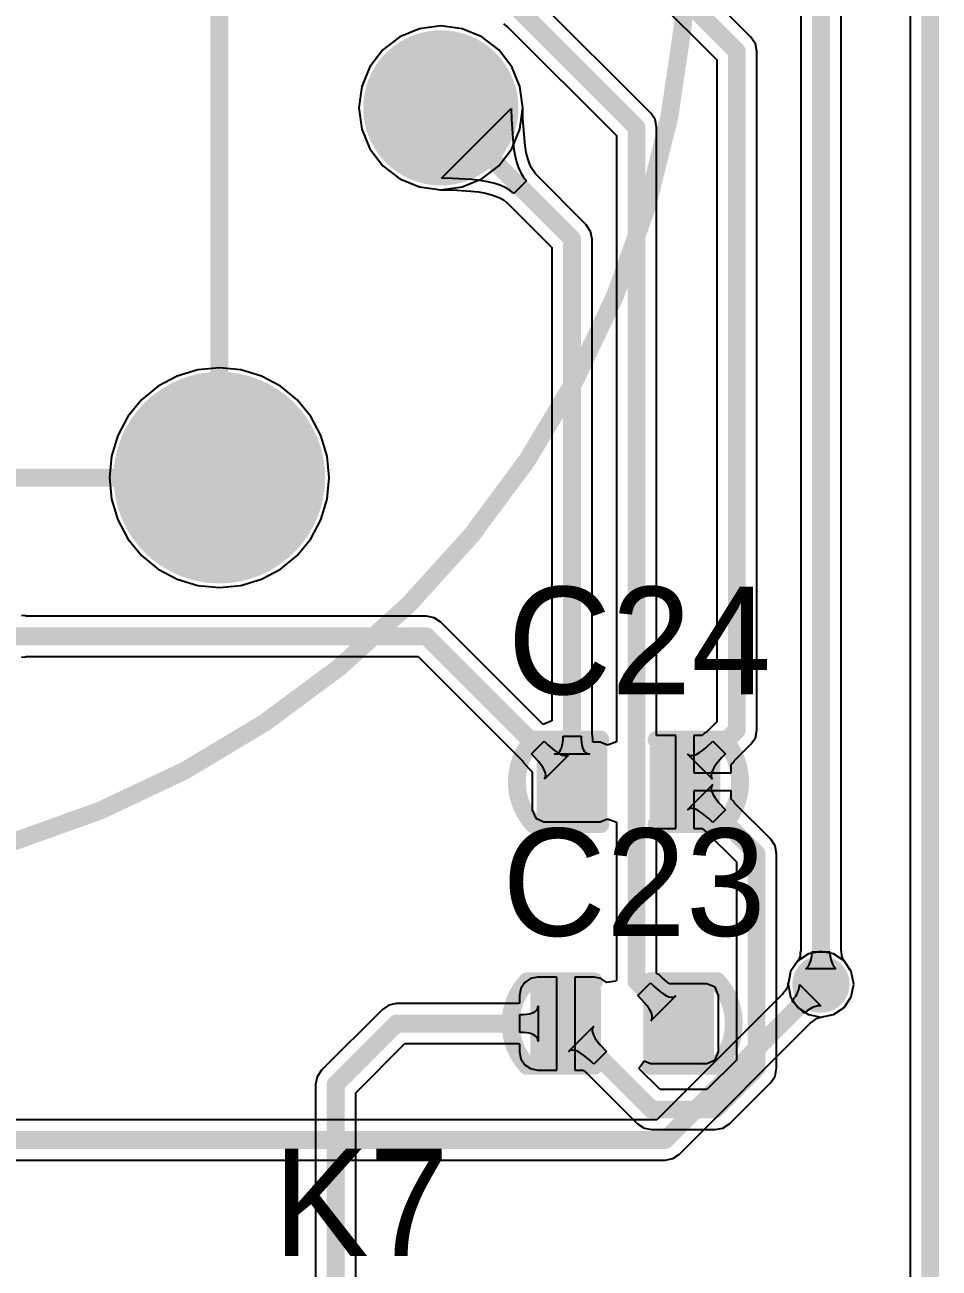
# Model space of a CAD drawing. Header units: millimetres. Extents: x 6.5 to 10.45, y 0.98 to 5.86.
# Drawn here: x 9.936 to 10.447, y 2.308 to 3.003 of the extents above; entities that cross this region are included whole.
import ezdxf

# ---------------------------------------------------------------- set-up
doc = ezdxf.new("R2010")
doc.units = ezdxf.units.MM
doc.header["$MEASUREMENT"] = 0
for name, color, linetype in [('BottomLayer', 5, 'Continuous'), ('BottomSolder', 6, 'Continuous'), ('KeepOutLayer', 6, 'Continuous'), ('MultiLayer', 9, 'Continuous'), ('PadHoleLayer', 156, 'Continuous'), ('TopLayer', 1, 'Continuous'), ('TopOverlay', 2, 'Continuous'), ('TopPaste', 8, 'Continuous'), ('TopSolder', 216, 'Continuous'), ('ViaHoleLayer', 16, 'Continuous')]:
    doc.layers.add(name, color=color, linetype=linetype)

# ---------------------------------------------------------------- blocks, each defined once
blk = doc.blocks.new('___C0603_26')
at = {"layer": 'TopLayer'}
for points in [[(-0.04724, -0.01575), (-0.01575, -0.01575), (-0.04724, 0.01575), (-0.01575, 0.01575)], [(0.01575, -0.01575), (0.04724, -0.01575), (0.01575, 0.01575), (0.04724, 0.01575)]]:
    blk.add_solid(points, dxfattribs=at)
at = {"layer": 'TopOverlay', "const_width": 0.01}
for points in [[(-0.05311, -0.02359, -0.390984), (-0.05311, 0.02359)], [(0.05361, 0.02304, -0.384894), (0.05311, -0.02359)]]:
    blk.add_lwpolyline(points, format="xyb", dxfattribs=at)
for points in [[(-0.05315, 0.02362), (-0.01575, 0.02362)], [(0.01575, 0.02362), (0.05315, 0.02362)], [(-0.05315, -0.02362), (-0.01575, -0.02362)], [(0.01575, -0.02362), (0.05315, -0.02362)]]:
    blk.add_lwpolyline(points, dxfattribs=at)
at = {"layer": 'TopOverlay', "const_width": 0.005}
for points in [[(-0.05565, 0.02362, 1), (-0.05065, 0.02362, 1)], [(-0.05561, 0.02359, 1), (-0.05061, 0.02359, 1)], [(-0.01825, 0.02362, 1), (-0.01325, 0.02362, 1)], [(0.01325, 0.02362, 1), (0.01825, 0.02362, 1)], [(0.05065, 0.02362, 1), (0.05565, 0.02362, 1)], [(0.05111, 0.02304, 1), (0.05611, 0.02304, 1)], [(-0.05565, -0.02362, 1), (-0.05065, -0.02362, 1)], [(-0.05561, -0.02359, 1), (-0.05061, -0.02359, 1)], [(-0.01825, -0.02362, 1), (-0.01325, -0.02362, 1)], [(0.01325, -0.02362, 1), (0.01825, -0.02362, 1)], [(0.05061, -0.02359, 1), (0.05561, -0.02359, 1)], [(0.05065, -0.02362, 1), (0.05565, -0.02362, 1)]]:
    blk.add_lwpolyline(points, format="xyb", close=True, dxfattribs=at)
at = {"layer": 'TopPaste'}
for points in [[(-0.04724, -0.01575), (-0.01575, -0.01575), (-0.04724, 0.01575), (-0.01575, 0.01575)], [(0.01575, -0.01575), (0.04724, -0.01575), (0.01575, 0.01575), (0.04724, 0.01575)]]:
    blk.add_solid(points, dxfattribs=at)
at = {"layer": 'TopSolder'}
for points in [[(-0.05124, -0.01975), (-0.01175, -0.01975), (-0.05124, 0.01975), (-0.01175, 0.01975)], [(0.01175, -0.01975), (0.05124, -0.01975), (0.01175, 0.01975), (0.05124, 0.01975)]]:
    blk.add_solid(points, dxfattribs=at)
blk = doc.blocks.new('___C0603_27')
at = {"layer": 'TopLayer'}
for points in [[(-0.04724, -0.01575), (-0.01575, -0.01575), (-0.04724, 0.01575), (-0.01575, 0.01575)], [(0.01575, -0.01575), (0.04724, -0.01575), (0.01575, 0.01575), (0.04724, 0.01575)]]:
    blk.add_solid(points, dxfattribs=at)
at = {"layer": 'TopOverlay', "const_width": 0.01}
for points in [[(-0.05311, -0.02359, -0.390984), (-0.05311, 0.02359)], [(0.05361, 0.02304, -0.384894), (0.05311, -0.02359)]]:
    blk.add_lwpolyline(points, format="xyb", dxfattribs=at)
for points in [[(-0.01575, 0.02362), (-0.05315, 0.02362)], [(0.05315, 0.02362), (0.01575, 0.02362)], [(-0.01575, -0.02362), (-0.05315, -0.02362)], [(0.05315, -0.02362), (0.01575, -0.02362)]]:
    blk.add_lwpolyline(points, dxfattribs=at)
at = {"layer": 'TopOverlay', "const_width": 0.005}
for points in [[(-0.05565, 0.02362, 1), (-0.05065, 0.02362, 1)], [(-0.05561, 0.02359, 1), (-0.05061, 0.02359, 1)], [(-0.01825, 0.02362, 1), (-0.01325, 0.02362, 1)], [(0.01325, 0.02362, 1), (0.01825, 0.02362, 1)], [(0.05065, 0.02362, 1), (0.05565, 0.02362, 1)], [(0.05111, 0.02304, 1), (0.05611, 0.02304, 1)], [(-0.05565, -0.02362, 1), (-0.05065, -0.02362, 1)], [(-0.05561, -0.02359, 1), (-0.05061, -0.02359, 1)], [(-0.01825, -0.02362, 1), (-0.01325, -0.02362, 1)], [(0.01325, -0.02362, 1), (0.01825, -0.02362, 1)], [(0.05061, -0.02359, 1), (0.05561, -0.02359, 1)], [(0.05065, -0.02362, 1), (0.05565, -0.02362, 1)]]:
    blk.add_lwpolyline(points, format="xyb", close=True, dxfattribs=at)
at = {"layer": 'TopPaste'}
for points in [[(-0.04724, -0.01575), (-0.01575, -0.01575), (-0.04724, 0.01575), (-0.01575, 0.01575)], [(0.01575, -0.01575), (0.04724, -0.01575), (0.01575, 0.01575), (0.04724, 0.01575)]]:
    blk.add_solid(points, dxfattribs=at)
at = {"layer": 'TopSolder'}
for points in [[(-0.05124, -0.01975), (-0.01175, -0.01975), (-0.05124, 0.01975), (-0.01175, 0.01975)], [(0.01175, -0.01975), (0.05124, -0.01975), (0.01175, 0.01975), (0.05124, 0.01975)]]:
    blk.add_solid(points, dxfattribs=at)
blk = doc.blocks.new('__2_31')
at = {"layer": 'BottomLayer'}
for points, const_width in [([(0.54402, -0.16343, 1), (0.58339, -0.16343, 1)], 0.03937), ([(0.41244, -0.37, 1), (0.46756, -0.37, 1)], 0.05512)]:
    blk.add_lwpolyline(points, format="xyb", close=True, dxfattribs=dict(at, const_width=const_width))
at = {"layer": 'BottomSolder'}
for points, const_width in [([(0.54202, -0.16343, 1), (0.58539, -0.16343, 1)], 0.04337), ([(0.41044, -0.37, 1), (0.46956, -0.37, 1)], 0.05912)]:
    blk.add_lwpolyline(points, format="xyb", close=True, dxfattribs=dict(at, const_width=const_width))
at = {"layer": 'MultiLayer'}
for points, const_width in [([(0.54402, -0.16343, 1), (0.58339, -0.16343, 1)], 0.03937), ([(0.41244, -0.37, 1), (0.46756, -0.37, 1)], 0.05512)]:
    blk.add_lwpolyline(points, format="xyb", close=True, dxfattribs=dict(at, const_width=const_width))
at = {"layer": 'PadHoleLayer'}
for points, const_width in [([(0.5514, -0.16343, 1), (0.576, -0.16343, 1)], 0.02461), ([(0.42228, -0.37, 1), (0.45772, -0.37, 1)], 0.03543)]:
    blk.add_lwpolyline(points, format="xyb", close=True, dxfattribs=dict(at, const_width=const_width))
at = {"layer": 'TopLayer'}
for points, const_width in [([(0.54402, -0.16343, 1), (0.58339, -0.16343, 1)], 0.03937), ([(0.41244, -0.37, 1), (0.46756, -0.37, 1)], 0.05512)]:
    blk.add_lwpolyline(points, format="xyb", close=True, dxfattribs=dict(at, const_width=const_width))
at = {"layer": 'TopOverlay'}
for points, const_width in [([(0.7015, -0.065, 1), (-0.3615, -0.065, 1)], 0.01), ([(0.434, -0.37, 1), (0.439, -0.37, 1)], 0.005), ([(0.4375, -0.37, 1), (0.4425, -0.37, 1)], 0.005)]:
    blk.add_lwpolyline(points, format="xyb", close=True, dxfattribs=dict(at, const_width=const_width))
at = {"layer": 'TopOverlay', "const_width": 0.01}
for points in [[(0.44, -0.37), (0.44, 0.24024)], [(-0.095, -0.37), (0.4365, -0.37)]]:
    blk.add_lwpolyline(points, dxfattribs=at)
at = {"layer": 'TopSolder'}
for points, const_width in [([(0.54202, -0.16343, 1), (0.58539, -0.16343, 1)], 0.04337), ([(0.41044, -0.37, 1), (0.46956, -0.37, 1)], 0.05912)]:
    blk.add_lwpolyline(points, format="xyb", close=True, dxfattribs=dict(at, const_width=const_width))

msp = doc.modelspace()

# ---------------------------------------------------------------- linework, layer by layer
at = {"layer": 'BottomLayer'}
for p, q in [((10.43079, 3.83899), (10.43079, 1.49001)), ((10.15686, 3.00078), (10.14582, 2.9962)), ((10.1687, 3.00234), (10.15686, 3.00078)), ((10.18054, 3.00078), (10.1687, 3.00234)), ((10.19158, 2.9962), (10.18054, 3.00078)), ((10.14582, 2.9962), (10.13634, 2.98893)), ((10.20106, 2.98893), (10.19158, 2.9962)), ((10.13634, 2.98893), (10.12907, 2.97945)), ((10.20833, 2.97945), (10.20106, 2.98893)), ((10.12907, 2.97945), (10.1245, 2.96842)), ((10.2129, 2.96842), (10.20833, 2.97945)), ((10.1245, 2.96842), (10.12294, 2.95657)), ((10.21446, 2.95657), (10.2129, 2.96842)), ((10.12294, 2.95657), (10.1245, 2.94473)), ((10.2129, 2.94473), (10.21446, 2.95657)), ((10.1245, 2.94473), (10.12907, 2.93369)), ((10.20833, 2.93369), (10.2129, 2.94473)), ((10.12907, 2.93369), (10.13634, 2.92422)), ((10.20106, 2.92422), (10.20833, 2.93369)), ((10.13634, 2.92422), (10.14582, 2.91694)), ((10.19158, 2.91694), (10.20106, 2.92422)), ((10.14582, 2.91694), (10.15686, 2.91237)), ((10.15686, 2.91237), (10.1687, 2.91081)), ((10.1687, 2.91081), (10.18054, 2.91237)), ((10.18054, 2.91237), (10.19158, 2.91694)), ((10.0215, 2.80674), (10.01088, 2.80106)), ((10.03302, 2.81023), (10.0215, 2.80674)), ((10.045, 2.81141), (10.03302, 2.81023)), ((10.05698, 2.81023), (10.045, 2.81141)), ((10.0685, 2.80674), (10.05698, 2.81023)), ((10.07912, 2.80106), (10.0685, 2.80674)), ((10.01088, 2.80106), (10.00157, 2.79343)), ((10.08843, 2.79343), (10.07912, 2.80106)), ((10.00157, 2.79343), (9.99394, 2.78412)), ((10.09606, 2.78412), (10.08843, 2.79343)), ((9.99394, 2.78412), (9.98826, 2.7735)), ((10.10174, 2.7735), (10.09606, 2.78412)), ((9.98826, 2.7735), (9.98477, 2.76198)), ((10.10523, 2.76198), (10.10174, 2.7735)), ((9.98477, 2.76198), (9.98359, 2.75)), ((10.10641, 2.75), (10.10523, 2.76198)), ((9.98359, 2.75), (9.98477, 2.73802)), ((10.10523, 2.73802), (10.10641, 2.75)), ((9.98477, 2.73802), (9.98826, 2.7265)), ((10.10174, 2.7265), (10.10523, 2.73802)), ((9.98826, 2.7265), (9.99394, 2.71588)), ((10.09606, 2.71588), (10.10174, 2.7265)), ((9.99394, 2.71588), (10.00157, 2.70657)), ((10.08843, 2.70657), (10.09606, 2.71588)), ((10.00157, 2.70657), (10.01088, 2.69894)), ((10.07912, 2.69894), (10.08843, 2.70657)), ((10.01088, 2.69894), (10.0215, 2.69326)), ((10.0685, 2.69326), (10.07912, 2.69894)), ((10.0215, 2.69326), (10.03302, 2.68977)), ((10.03302, 2.68977), (10.045, 2.68859)), ((10.045, 2.68859), (10.05698, 2.68977)), ((10.05698, 2.68977), (10.0685, 2.69326)), ((10.36802, 2.47998), (10.36404, 2.47402)), ((10.37398, 2.48396), (10.36802, 2.47998)), ((10.381, 2.48535), (10.37398, 2.48396)), ((10.38802, 2.48396), (10.381, 2.48535)), ((10.39398, 2.47998), (10.38802, 2.48396)), ((10.39796, 2.47402), (10.39398, 2.47998)), ((10.36404, 2.47402), (10.36279, 2.46774)), ((10.39935, 2.467), (10.39796, 2.47402)), ((10.36236, 2.46578), (10.36224, 2.46541)), ((10.36244, 2.46614), (10.36236, 2.46578)), ((10.36249, 2.46648), (10.36244, 2.46614)), ((10.36251, 2.46712), (10.36249, 2.46648)), ((10.36279, 2.46774), (10.36251, 2.46712)), ((10.36884, 2.46499), (10.36897, 2.46593)), ((10.36897, 2.46593), (10.369, 2.46688)), ((10.369, 2.46688), (10.38088, 2.455)), ((10.39796, 2.45998), (10.39935, 2.467)), ((10.3597, 2.46156), (10.28935, 2.39122)), ((10.35994, 2.46219), (10.3597, 2.46156)), ((10.36064, 2.46293), (10.35994, 2.46219)), ((10.36112, 2.46351), (10.36064, 2.46293)), ((10.36152, 2.46405), (10.36112, 2.46351)), ((10.36183, 2.46454), (10.36152, 2.46405)), ((10.36206, 2.46499), (10.36183, 2.46454)), ((10.36224, 2.46541), (10.36206, 2.46499)), ((10.36549, 2.45861), (10.36624, 2.4595)), ((10.36624, 2.4595), (10.36689, 2.4604)), ((10.36689, 2.4604), (10.36746, 2.4613)), ((10.36746, 2.4613), (10.36794, 2.46221)), ((10.36794, 2.46221), (10.36833, 2.46313)), ((10.36833, 2.46313), (10.36863, 2.46406)), ((10.36863, 2.46406), (10.36884, 2.46499)), ((10.39398, 2.45402), (10.39796, 2.45998)), ((10.36466, 2.45773), (10.36549, 2.45861)), ((10.37173, 2.45066), (10.36466, 2.45773)), ((10.3735, 2.45224), (10.37261, 2.45149)), ((10.3744, 2.45289), (10.3735, 2.45224)), ((10.3753, 2.45346), (10.3744, 2.45289)), ((10.37621, 2.45394), (10.3753, 2.45346)), ((10.37713, 2.45433), (10.37621, 2.45394)), ((10.37806, 2.45463), (10.37713, 2.45433)), ((10.37899, 2.45484), (10.37806, 2.45463)), ((10.37993, 2.45497), (10.37899, 2.45484)), ((10.38088, 2.455), (10.37993, 2.45497)), ((10.38802, 2.45004), (10.39398, 2.45402)), ((10.30193, 2.37207), (10.37556, 2.4457)), ((10.37261, 2.45149), (10.37173, 2.45066)), ((10.37556, 2.4457), (10.37619, 2.44594)), ((10.37619, 2.44594), (10.37693, 2.44664)), ((10.37693, 2.44664), (10.37751, 2.44712)), ((10.37751, 2.44712), (10.37805, 2.44752)), ((10.37805, 2.44752), (10.37854, 2.44783)), ((10.37854, 2.44783), (10.37899, 2.44807)), ((10.37899, 2.44807), (10.37941, 2.44824)), ((10.37941, 2.44824), (10.37978, 2.44836)), ((10.37978, 2.44836), (10.38014, 2.44844)), ((10.38014, 2.44844), (10.38048, 2.44849)), ((10.38048, 2.44849), (10.38112, 2.44851)), ((10.38112, 2.44851), (10.38174, 2.44879)), ((10.38174, 2.44879), (10.38802, 2.45004)), ((10.28935, 2.39122), (9.42381, 2.39122)), ((9.42845, 2.36878), (10.294, 2.36878)), ((10.294, 2.36878), (10.29829, 2.36964)), ((10.294, 2.36878), (10.294, 2.36878)), ((10.29829, 2.36964), (10.30193, 2.37207))]:
    msp.add_line(p, q, dxfattribs=at)
for points, const_width in [([(10.375, 2.467, 1), (10.387, 2.467, 1)], 0.012), ([(10.3785, 2.467, 1), (10.3835, 2.467, 1)], 0.005), ([(10.2915, 2.38, 1), (10.2965, 2.38, 1)], 0.005), ([(10.2915, 2.38, 1), (10.2965, 2.38, 1)], 0.005)]:
    msp.add_lwpolyline(points, format="xyb", close=True, dxfattribs=dict(at, const_width=const_width))
at = {"layer": 'BottomLayer', "const_width": 0.01}
for points in [[(10.294, 2.38), (10.381, 2.467)], [(9.42381, 2.38), (10.294, 2.38)]]:
    msp.add_lwpolyline(points, dxfattribs=at)
at = {"layer": 'BottomSolder', "const_width": 0.016}
msp.add_lwpolyline([(10.373, 2.467, 1), (10.389, 2.467, 1)], format="xyb", close=True, dxfattribs=at)
at = {"layer": 'KeepOutLayer', "const_width": 0.01}
msp.add_lwpolyline([(10.44201, 1.49001), (10.44201, 3.83899)], dxfattribs=at)
at = {"layer": 'MultiLayer', "const_width": 0.012}
msp.add_lwpolyline([(10.375, 2.467, 1), (10.387, 2.467, 1)], format="xyb", close=True, dxfattribs=at)
at = {"layer": 'TopLayer'}
for p, q in [((10.36978, 3.83503), (10.36978, 2.48591)), ((10.39222, 2.48591), (10.39222, 3.83968)), ((10.43079, 3.83899), (10.43079, 1.49001)), ((10.34193, 2.99606), (10.22169, 3.1163)), ((10.20583, 3.10043), (10.32278, 2.98348)), ((10.28593, 2.95363), (10.22169, 3.01787)), ((10.15686, 3.00078), (10.14582, 2.9962)), ((10.1687, 3.00234), (10.15686, 3.00078)), ((10.18054, 3.00078), (10.1687, 3.00234)), ((10.19158, 2.9962), (10.18054, 3.00078)), ((10.2037, 3.00353), (10.20531, 3.00217)), ((10.20531, 3.00217), (10.20583, 3.00201)), ((10.20583, 3.00201), (10.26678, 2.94105)), ((10.14582, 2.9962), (10.13634, 2.98893)), ((10.20106, 2.98893), (10.19158, 2.9962)), ((10.34436, 2.99242), (10.34193, 2.99606)), ((10.13634, 2.98893), (10.12907, 2.97945)), ((10.20833, 2.97945), (10.20106, 2.98893)), ((10.34522, 2.98813), (10.34436, 2.99242)), ((10.34522, 2.609), (10.34522, 2.98813)), ((10.34522, 2.98813), (10.34522, 2.98813)), ((10.32278, 2.98348), (10.32278, 2.61365)), ((10.12907, 2.97945), (10.1245, 2.96842)), ((10.2129, 2.96842), (10.20833, 2.97945)), ((10.1245, 2.96842), (10.12294, 2.95657)), ((10.21446, 2.95657), (10.2129, 2.96842)), ((10.12294, 2.95657), (10.1245, 2.94473)), ((10.16909, 2.91721), (10.20807, 2.95618)), ((10.20807, 2.95618), (10.2081, 2.95009)), ((10.21445, 2.95648), (10.21446, 2.95657)), ((10.21456, 2.95621), (10.21445, 2.95648)), ((10.21459, 2.95035), (10.21456, 2.95621)), ((10.28836, 2.94999), (10.28593, 2.95363)), ((10.28593, 2.95363), (10.28593, 2.95363)), ((10.2081, 2.95009), (10.20927, 2.93456)), ((10.21573, 2.93537), (10.21459, 2.95035)), ((10.28922, 2.9457), (10.28836, 2.94999)), ((10.28922, 2.60597), (10.28922, 2.9457)), ((10.1245, 2.94473), (10.12907, 2.93369)), ((10.26678, 2.94105), (10.26678, 2.60244)), ((10.12907, 2.93369), (10.13634, 2.92422)), ((10.20927, 2.93456), (10.21003, 2.93029)), ((10.21639, 2.93164), (10.21573, 2.93537)), ((10.21721, 2.92829), (10.21639, 2.93164)), ((10.13634, 2.92422), (10.14582, 2.91694)), ((10.21003, 2.93029), (10.21097, 2.92648)), ((10.21097, 2.92648), (10.21209, 2.92312)), ((10.21815, 2.92549), (10.21721, 2.92829)), ((10.21915, 2.92326), (10.21815, 2.92549)), ((10.17518, 2.91718), (10.16909, 2.91721)), ((10.186, 2.91657), (10.17518, 2.91718)), ((10.21209, 2.92312), (10.2134, 2.92022)), ((10.2134, 2.92022), (10.21488, 2.91778)), ((10.21488, 2.91778), (10.21655, 2.91579)), ((10.22018, 2.92158), (10.21915, 2.92326)), ((10.22153, 2.91997), (10.22018, 2.92158)), ((10.22169, 2.91944), (10.22153, 2.91997)), ((10.24994, 2.8912), (10.22169, 2.91944)), ((10.14582, 2.91694), (10.15686, 2.91237)), ((10.15686, 2.91237), (10.1687, 2.91081)), ((10.1687, 2.91081), (10.16879, 2.91082)), ((10.16879, 2.91082), (10.16906, 2.91071)), ((10.16906, 2.91071), (10.17499, 2.91068)), ((10.17499, 2.91068), (10.18542, 2.9101)), ((10.19072, 2.916), (10.186, 2.91657)), ((10.19498, 2.91524), (10.19072, 2.916)), ((10.1988, 2.9143), (10.19498, 2.91524)), ((10.20215, 2.91318), (10.1988, 2.9143)), ((10.20505, 2.91188), (10.20215, 2.91318)), ((10.20749, 2.91039), (10.20505, 2.91188)), ((10.20948, 2.90872), (10.20749, 2.91039)), ((10.21655, 2.91579), (10.20948, 2.90872)), ((10.18542, 2.9101), (10.18976, 2.90957)), ((10.18976, 2.90957), (10.19364, 2.90889)), ((10.19364, 2.90889), (10.19699, 2.90806)), ((10.19699, 2.90806), (10.19978, 2.90713)), ((10.19978, 2.90713), (10.20202, 2.90612)), ((10.20202, 2.90612), (10.2037, 2.9051)), ((10.2037, 2.9051), (10.20531, 2.90375)), ((10.20531, 2.90375), (10.20583, 2.90358)), ((10.20583, 2.90358), (10.23079, 2.87862)), ((10.25237, 2.88756), (10.24994, 2.8912)), ((10.24994, 2.8912), (10.24994, 2.8912)), ((10.25322, 2.88327), (10.25237, 2.88756)), ((10.25322, 2.60641), (10.25322, 2.88327)), ((10.25322, 2.88327), (10.25322, 2.88327)), ((10.23079, 2.87862), (10.23079, 2.61415)), ((10.0215, 2.80674), (10.01088, 2.80106)), ((10.03302, 2.81023), (10.0215, 2.80674)), ((10.045, 2.81141), (10.03302, 2.81023)), ((10.05698, 2.81023), (10.045, 2.81141)), ((10.0685, 2.80674), (10.05698, 2.81023)), ((10.07912, 2.80106), (10.0685, 2.80674)), ((10.01088, 2.80106), (10.00157, 2.79343)), ((10.08843, 2.79343), (10.07912, 2.80106)), ((10.00157, 2.79343), (9.99394, 2.78412)), ((10.09606, 2.78412), (10.08843, 2.79343)), ((9.99394, 2.78412), (9.98826, 2.7735)), ((10.10174, 2.7735), (10.09606, 2.78412)), ((9.98826, 2.7735), (9.98477, 2.76198)), ((10.10523, 2.76198), (10.10174, 2.7735)), ((9.98477, 2.76198), (9.98359, 2.75)), ((10.10641, 2.75), (10.10523, 2.76198)), ((9.98359, 2.75), (9.98477, 2.73802)), ((10.10523, 2.73802), (10.10641, 2.75)), ((9.98477, 2.73802), (9.98826, 2.7265)), ((10.10174, 2.7265), (10.10523, 2.73802)), ((9.98826, 2.7265), (9.99394, 2.71588)), ((10.09606, 2.71588), (10.10174, 2.7265)), ((9.99394, 2.71588), (10.00157, 2.70657)), ((10.08843, 2.70657), (10.09606, 2.71588)), ((10.00157, 2.70657), (10.01088, 2.69894)), ((10.07912, 2.69894), (10.08843, 2.70657)), ((10.01088, 2.69894), (10.0215, 2.69326)), ((10.0685, 2.69326), (10.07912, 2.69894)), ((10.0215, 2.69326), (10.03302, 2.68977)), ((10.03302, 2.68977), (10.045, 2.68859)), ((10.045, 2.68859), (10.05698, 2.68977)), ((10.05698, 2.68977), (10.0685, 2.69326)), ((9.93666, 2.67277), (9.93457, 2.67295)), ((9.93715, 2.67252), (9.93666, 2.67277)), ((10.16071, 2.67252), (9.93715, 2.67252)), ((10.165, 2.67166), (10.16071, 2.67252)), ((10.16071, 2.67252), (10.16071, 2.67252)), ((10.16864, 2.66923), (10.165, 2.67166)), ((10.22579, 2.61208), (10.16864, 2.66923)), ((9.93457, 2.64965), (9.93666, 2.64983)), ((9.93666, 2.64983), (9.93715, 2.65008)), ((9.93715, 2.65008), (10.15606, 2.65008)), ((10.15606, 2.65008), (10.21433, 2.59181)), ((10.23079, 2.61415), (10.22579, 2.61208)), ((10.32278, 2.61365), (10.31681, 2.60767)), ((10.23696, 2.6037), (10.23701, 2.60562)), ((10.23701, 2.60562), (10.24701, 2.60562)), ((10.24701, 2.60562), (10.24706, 2.6037)), ((10.2535, 2.60579), (10.25322, 2.60641)), ((10.25355, 2.60406), (10.2535, 2.60579)), ((10.28925, 2.60594), (10.28922, 2.60597)), ((10.3, 2.60594), (10.28925, 2.60594)), ((10.3, 2.58), (10.3, 2.60594)), ((10.31458, 2.60594), (10.31, 2.60594)), ((10.31, 2.60594), (10.31, 2.585)), ((10.3162, 2.60744), (10.31458, 2.60594)), ((10.31681, 2.60767), (10.3162, 2.60744)), ((10.34193, 2.60107), (10.34436, 2.60471)), ((10.34436, 2.60471), (10.34522, 2.609)), ((10.34522, 2.609), (10.34522, 2.609)), ((10.21932, 2.59562), (10.22639, 2.60269)), ((10.22639, 2.60269), (10.22845, 2.6007)), ((10.22845, 2.6007), (10.23214, 2.59756)), ((10.23521, 2.59712), (10.23576, 2.59803)), ((10.23576, 2.59803), (10.23621, 2.59914)), ((10.23621, 2.59914), (10.23656, 2.60046)), ((10.23656, 2.60046), (10.23681, 2.60197)), ((10.23681, 2.60197), (10.23696, 2.6037)), ((10.24706, 2.6037), (10.24721, 2.60197)), ((10.24721, 2.60197), (10.24746, 2.60046)), ((10.24746, 2.60046), (10.24781, 2.59914)), ((10.24781, 2.59914), (10.24826, 2.59803)), ((10.24826, 2.59803), (10.24881, 2.59712)), ((10.25366, 2.60279), (10.25355, 2.60406)), ((10.25375, 2.60224), (10.25366, 2.60279)), ((10.25776, 2.60224), (10.25375, 2.60224)), ((10.26178, 2.60057), (10.25776, 2.60224)), ((10.26678, 2.60244), (10.26178, 2.60057)), ((10.31487, 2.59756), (10.31664, 2.59899)), ((10.31664, 2.59899), (10.32062, 2.60269)), ((10.32062, 2.60269), (10.32769, 2.59562)), ((10.33262, 2.59175), (10.34193, 2.60107)), ((10.21433, 2.59181), (10.21456, 2.59119)), ((10.21456, 2.59119), (10.2181, 2.58739)), ((10.22302, 2.59164), (10.21932, 2.59562)), ((10.22445, 2.58987), (10.22302, 2.59164)), ((10.24053, 2.5955), (10.22651, 2.58148)), ((10.23201, 2.5955), (10.23296, 2.5956)), ((10.25201, 2.5955), (10.23201, 2.5955)), ((10.23214, 2.59756), (10.23377, 2.59642)), ((10.23296, 2.5956), (10.23381, 2.5959)), ((10.23377, 2.59642), (10.23526, 2.59556)), ((10.23381, 2.5959), (10.23456, 2.59641)), ((10.23456, 2.59641), (10.23521, 2.59712)), ((10.23526, 2.59556), (10.2366, 2.59498)), ((10.2366, 2.59498), (10.2378, 2.59469)), ((10.2378, 2.59469), (10.23885, 2.59467)), ((10.23885, 2.59467), (10.23977, 2.59494)), ((10.23977, 2.59494), (10.24053, 2.5955)), ((10.24881, 2.59712), (10.24946, 2.59641)), ((10.24946, 2.59641), (10.25021, 2.5959)), ((10.25021, 2.5959), (10.25106, 2.5956)), ((10.25106, 2.5956), (10.25201, 2.5955)), ((10.3205, 2.58148), (10.30648, 2.5955)), ((10.30648, 2.5955), (10.30724, 2.59494)), ((10.30724, 2.59494), (10.30815, 2.59467)), ((10.30815, 2.59467), (10.30921, 2.59469)), ((10.30921, 2.59469), (10.31041, 2.59498)), ((10.31041, 2.59498), (10.31175, 2.59556)), ((10.31175, 2.59556), (10.31324, 2.59642)), ((10.31324, 2.59642), (10.31487, 2.59756)), ((10.3257, 2.59356), (10.32256, 2.58987)), ((10.32769, 2.59562), (10.3257, 2.59356)), ((10.33094, 2.58964), (10.33236, 2.59111)), ((10.33236, 2.59111), (10.33262, 2.59175)), ((10.2181, 2.58739), (10.21925, 2.58596)), ((10.21925, 2.58596), (10.21977, 2.58523)), ((10.21977, 2.58523), (10.21977, 2.56425)), ((10.22559, 2.58824), (10.22445, 2.58987)), ((10.22645, 2.58675), (10.22559, 2.58824)), ((10.22703, 2.58541), (10.22645, 2.58675)), ((10.22732, 2.58421), (10.22703, 2.58541)), ((10.22733, 2.58315), (10.22732, 2.58421)), ((10.31, 2.585), (10.33094, 2.585)), ((10.31969, 2.58421), (10.31967, 2.58315)), ((10.31998, 2.58541), (10.31969, 2.58421)), ((10.32056, 2.58675), (10.31998, 2.58541)), ((10.32142, 2.58824), (10.32056, 2.58675)), ((10.32256, 2.58987), (10.32142, 2.58824)), ((10.33094, 2.585), (10.33094, 2.58964)), ((10.22651, 2.58148), (10.22706, 2.58224)), ((10.22706, 2.58224), (10.22733, 2.58315)), ((10.3, 2.55406), (10.3, 2.58)), ((10.30648, 2.56438), (10.32062, 2.57852)), ((10.31967, 2.58315), (10.31994, 2.58224)), ((10.32005, 2.57775), (10.31977, 2.57683)), ((10.31977, 2.57683), (10.31977, 2.57577)), ((10.31994, 2.58224), (10.3205, 2.58148)), ((10.32062, 2.57852), (10.32005, 2.57775)), ((10.33094, 2.575), (10.31, 2.575)), ((10.31, 2.575), (10.31, 2.55406)), ((10.31977, 2.57577), (10.32005, 2.57456)), ((10.32005, 2.57456), (10.32062, 2.57322)), ((10.32062, 2.57322), (10.32147, 2.57174)), ((10.32147, 2.57174), (10.3226, 2.57011)), ((10.3226, 2.57011), (10.32401, 2.56834)), ((10.33094, 2.57042), (10.33094, 2.575)), ((10.33245, 2.5688), (10.33094, 2.57042)), ((10.21977, 2.56425), (10.22167, 2.55966)), ((10.30725, 2.56495), (10.30648, 2.56438)), ((10.30817, 2.56523), (10.30725, 2.56495)), ((10.30923, 2.56523), (10.30817, 2.56523)), ((10.31044, 2.56495), (10.30923, 2.56523)), ((10.31178, 2.56438), (10.31044, 2.56495)), ((10.31326, 2.56353), (10.31178, 2.56438)), ((10.31489, 2.5624), (10.31326, 2.56353)), ((10.32769, 2.56438), (10.32062, 2.55731)), ((10.32401, 2.56834), (10.32769, 2.56438)), ((10.33268, 2.56818), (10.33245, 2.5688)), ((10.35293, 2.54793), (10.33268, 2.56818)), ((10.22167, 2.55966), (10.22626, 2.55776)), ((10.22626, 2.55776), (10.25776, 2.55776)), ((10.25776, 2.55776), (10.26178, 2.55943)), ((10.26178, 2.55943), (10.26678, 2.55756)), ((10.26678, 2.55756), (10.26678, 2.46899)), ((10.31857, 2.55929), (10.31489, 2.5624)), ((10.32062, 2.55731), (10.31857, 2.55929)), ((10.28922, 2.55403), (10.28925, 2.55406)), ((10.28922, 2.47314), (10.28922, 2.55403)), ((10.28925, 2.55406), (10.3, 2.55406)), ((10.31, 2.55406), (10.31464, 2.55406)), ((10.31464, 2.55406), (10.31611, 2.55264)), ((10.31611, 2.55264), (10.31676, 2.55238)), ((10.31676, 2.55238), (10.33378, 2.53535)), ((10.35536, 2.54429), (10.35293, 2.54793)), ((10.35293, 2.54793), (10.35293, 2.54793)), ((10.35622, 2.54), (10.35536, 2.54429)), ((10.33378, 2.53535), (10.33378, 2.42465)), ((10.35622, 2.42), (10.35622, 2.54)), ((10.36784, 2.47999), (10.3676, 2.47935)), ((10.36828, 2.48046), (10.36784, 2.47999)), ((10.36849, 2.48073), (10.36828, 2.48046)), ((10.36868, 2.48104), (10.36849, 2.48073)), ((10.36886, 2.48139), (10.36868, 2.48104)), ((10.36903, 2.48181), (10.36886, 2.48139)), ((10.36918, 2.4823), (10.36903, 2.48181)), ((10.36931, 2.48287), (10.36918, 2.4823)), ((10.36941, 2.48353), (10.36931, 2.48287)), ((10.36948, 2.48427), (10.36941, 2.48353)), ((10.36951, 2.48529), (10.36948, 2.48427)), ((10.36978, 2.48591), (10.36951, 2.48529)), ((10.37478, 2.4787), (10.37515, 2.47962)), ((10.37515, 2.47962), (10.37546, 2.4806)), ((10.37546, 2.4806), (10.37569, 2.48164)), ((10.37569, 2.48164), (10.37586, 2.48274)), ((10.37586, 2.48274), (10.37597, 2.4839)), ((10.37597, 2.4839), (10.376, 2.48511)), ((10.376, 2.48511), (10.386, 2.48511)), ((10.386, 2.48511), (10.38603, 2.4839)), ((10.38603, 2.4839), (10.38614, 2.48274)), ((10.38614, 2.48274), (10.38631, 2.48164)), ((10.38631, 2.48164), (10.38654, 2.4806)), ((10.38654, 2.4806), (10.38685, 2.47962)), ((10.38685, 2.47962), (10.38722, 2.4787)), ((10.39249, 2.48529), (10.39222, 2.48591)), ((10.39252, 2.48427), (10.39249, 2.48529)), ((10.39259, 2.48353), (10.39252, 2.48427)), ((10.39269, 2.48287), (10.39259, 2.48353)), ((10.39282, 2.4823), (10.39269, 2.48287)), ((10.39297, 2.48181), (10.39282, 2.4823)), ((10.39314, 2.48139), (10.39297, 2.48181)), ((10.39332, 2.48104), (10.39314, 2.48139)), ((10.39351, 2.48073), (10.39332, 2.48104)), ((10.39372, 2.48046), (10.39351, 2.48073)), ((10.39416, 2.47999), (10.39372, 2.48046)), ((10.3944, 2.47935), (10.39416, 2.47999)), ((10.28974, 2.47262), (10.28922, 2.47314)), ((10.29039, 2.47236), (10.28974, 2.47262)), ((10.36404, 2.47402), (10.36265, 2.467)), ((10.3676, 2.47935), (10.36404, 2.47402)), ((10.3726, 2.47557), (10.37325, 2.47627)), ((10.3894, 2.47557), (10.3726, 2.47557)), ((10.37325, 2.47627), (10.37382, 2.47702)), ((10.37382, 2.47702), (10.37433, 2.47783)), ((10.37433, 2.47783), (10.37478, 2.4787)), ((10.38722, 2.4787), (10.38767, 2.47783)), ((10.38767, 2.47783), (10.38818, 2.47702)), ((10.38818, 2.47702), (10.38875, 2.47627)), ((10.38875, 2.47627), (10.3894, 2.47557)), ((10.39796, 2.47402), (10.3944, 2.47935)), ((10.39935, 2.467), (10.39796, 2.47402)), ((10.21555, 2.46796), (10.21334, 2.46465)), ((10.21885, 2.47017), (10.21555, 2.46796)), ((10.22276, 2.47094), (10.21885, 2.47017)), ((10.2335, 2.47094), (10.22276, 2.47094)), ((10.2335, 2.445), (10.2335, 2.47094)), ((10.25425, 2.47094), (10.2435, 2.47094)), ((10.2435, 2.47094), (10.2435, 2.445)), ((10.25815, 2.47017), (10.25425, 2.47094)), ((10.26146, 2.46796), (10.25815, 2.47017)), ((10.26637, 2.46865), (10.26146, 2.46796)), ((10.26678, 2.46899), (10.26637, 2.46865)), ((10.27881, 2.46062), (10.28588, 2.46769)), ((10.28588, 2.46769), (10.28794, 2.4657)), ((10.28794, 2.4657), (10.29163, 2.46256)), ((10.2923, 2.47051), (10.29039, 2.47236)), ((10.29561, 2.46771), (10.2923, 2.47051)), ((10.29627, 2.46724), (10.29561, 2.46771)), ((10.31724, 2.46724), (10.29627, 2.46724)), ((10.32184, 2.46534), (10.31724, 2.46724)), ((10.36265, 2.467), (10.36404, 2.45998)), ((10.39796, 2.45998), (10.39935, 2.467)), ((10.21334, 2.46465), (10.21256, 2.46075)), ((10.21256, 2.46075), (10.21256, 2.45642)), ((10.28251, 2.45664), (10.27881, 2.46062)), ((10.30002, 2.4605), (10.286, 2.44648)), ((10.29163, 2.46256), (10.29326, 2.46142)), ((10.29326, 2.46142), (10.29475, 2.46056)), ((10.29475, 2.46056), (10.29609, 2.45998)), ((10.29609, 2.45998), (10.29729, 2.45969)), ((10.29729, 2.45969), (10.29834, 2.45967)), ((10.29834, 2.45967), (10.29925, 2.45994)), ((10.29925, 2.45994), (10.30002, 2.4605)), ((10.32374, 2.46075), (10.32184, 2.46534)), ((10.32374, 2.42925), (10.32374, 2.46075)), ((10.36404, 2.45998), (10.36802, 2.45402)), ((10.39398, 2.45402), (10.39796, 2.45998)), ((10.13607, 2.45293), (10.10207, 2.41893)), ((10.13971, 2.45536), (10.13607, 2.45293)), ((10.13607, 2.45293), (10.13607, 2.45293)), ((10.144, 2.45622), (10.13971, 2.45536)), ((10.2121, 2.45622), (10.144, 2.45622)), ((10.144, 2.45622), (10.144, 2.45622)), ((10.21256, 2.45642), (10.2121, 2.45622)), ((10.22048, 2.45125), (10.22139, 2.4518)), ((10.22139, 2.4518), (10.2221, 2.45245)), ((10.2221, 2.45245), (10.2226, 2.4532)), ((10.2226, 2.4532), (10.2229, 2.45405)), ((10.2229, 2.45405), (10.22301, 2.455)), ((10.22301, 2.455), (10.22301, 2.435)), ((10.28393, 2.45487), (10.28251, 2.45664)), ((10.28508, 2.45324), (10.28393, 2.45487)), ((10.28594, 2.45175), (10.28508, 2.45324)), ((10.36802, 2.45402), (10.37398, 2.45004)), ((10.38802, 2.45004), (10.39398, 2.45402)), ((10.21289, 2.45), (10.21481, 2.45005)), ((10.21289, 2.44), (10.21289, 2.45)), ((10.21481, 2.45005), (10.21653, 2.4502)), ((10.21653, 2.4502), (10.21805, 2.45045)), ((10.21805, 2.45045), (10.21936, 2.4508)), ((10.21936, 2.4508), (10.22048, 2.45125)), ((10.2335, 2.41906), (10.2335, 2.445)), ((10.2435, 2.445), (10.2435, 2.41906)), ((10.28652, 2.45041), (10.28594, 2.45175)), ((10.286, 2.44648), (10.28655, 2.44724)), ((10.28681, 2.44921), (10.28652, 2.45041)), ((10.28655, 2.44724), (10.28682, 2.44815)), ((10.28682, 2.44815), (10.28681, 2.44921)), ((10.37398, 2.45004), (10.381, 2.44865)), ((10.381, 2.44865), (10.38802, 2.45004)), ((10.21481, 2.43995), (10.21289, 2.44)), ((10.21653, 2.4398), (10.21481, 2.43995)), ((10.21805, 2.43955), (10.21653, 2.4398)), ((10.21936, 2.4392), (10.21805, 2.43955)), ((10.22048, 2.43875), (10.21936, 2.4392)), ((10.22139, 2.4382), (10.22048, 2.43875)), ((10.2221, 2.43755), (10.22139, 2.4382)), ((10.23998, 2.42938), (10.25412, 2.44352)), ((10.25356, 2.44275), (10.25327, 2.44183)), ((10.25327, 2.44183), (10.25327, 2.44077)), ((10.25327, 2.44077), (10.25356, 2.43956)), ((10.25412, 2.44352), (10.25356, 2.44275)), ((10.25356, 2.43956), (10.25412, 2.43822)), ((10.25412, 2.43822), (10.25497, 2.43674)), ((10.12122, 2.40635), (10.14865, 2.43378)), ((10.14865, 2.43378), (10.2121, 2.43378)), ((10.2121, 2.43378), (10.21256, 2.43358)), ((10.21256, 2.43358), (10.21256, 2.42925)), ((10.2226, 2.4368), (10.2221, 2.43755)), ((10.2229, 2.43595), (10.2226, 2.4368)), ((10.22301, 2.435), (10.2229, 2.43595)), ((10.25497, 2.43674), (10.2561, 2.43511)), ((10.2561, 2.43511), (10.25752, 2.43334)), ((10.25752, 2.43334), (10.26119, 2.42938)), ((10.21256, 2.42925), (10.21334, 2.42535)), ((10.21334, 2.42535), (10.21555, 2.42204)), ((10.24076, 2.42995), (10.23998, 2.42938)), ((10.24168, 2.43023), (10.24076, 2.42995)), ((10.24274, 2.43023), (10.24168, 2.43023)), ((10.24394, 2.42995), (10.24274, 2.43023)), ((10.24528, 2.42938), (10.24394, 2.42995)), ((10.24677, 2.42853), (10.24528, 2.42938)), ((10.24839, 2.4274), (10.24677, 2.42853)), ((10.25207, 2.42429), (10.24839, 2.4274)), ((10.25412, 2.42231), (10.25207, 2.42429)), ((10.26119, 2.42938), (10.25412, 2.42231)), ((10.27938, 2.41998), (10.28222, 2.42422)), ((10.28222, 2.42422), (10.28575, 2.42276)), ((10.31724, 2.42276), (10.32184, 2.42466)), ((10.33378, 2.42465), (10.31735, 2.40822)), ((10.32184, 2.42466), (10.32374, 2.42925)), ((10.10207, 2.41893), (10.09964, 2.41529)), ((10.21555, 2.42204), (10.21885, 2.41983)), ((10.21885, 2.41983), (10.22276, 2.41906)), ((10.22276, 2.41906), (10.2335, 2.41906)), ((10.2435, 2.41906), (10.24814, 2.41906)), ((10.24814, 2.41906), (10.24961, 2.41764)), ((10.24961, 2.41764), (10.25026, 2.41738)), ((10.25026, 2.41738), (10.27857, 2.38907)), ((10.29115, 2.40822), (10.27938, 2.41998)), ((10.28575, 2.42276), (10.31724, 2.42276)), ((10.35536, 2.41571), (10.35622, 2.42)), ((10.35622, 2.42), (10.35622, 2.42)), ((10.09964, 2.41529), (10.09878, 2.411)), ((10.09878, 2.411), (10.09878, 2.411)), ((10.09878, 2.411), (10.09878, 2.30166)), ((10.32993, 2.38907), (10.35293, 2.41207)), ((10.35293, 2.41207), (10.35536, 2.41571)), ((10.35293, 2.41207), (10.35293, 2.41207)), ((10.12122, 2.30166), (10.12122, 2.40635)), ((10.31735, 2.40822), (10.29115, 2.40822)), ((10.27857, 2.38907), (10.27857, 2.38907)), ((10.27857, 2.38907), (10.28221, 2.38664)), ((10.28221, 2.38664), (10.2865, 2.38578)), ((10.2865, 2.38578), (10.2865, 2.38578)), ((10.2865, 2.38578), (10.322, 2.38578)), ((10.322, 2.38578), (10.32629, 2.38664)), ((10.322, 2.38578), (10.322, 2.38578)), ((10.32629, 2.38664), (10.32993, 2.38907))]:
    msp.add_line(p, q, dxfattribs=at)
at = {"layer": 'TopLayer', "const_width": 0.01}
for points in [[(10.381, 2.467), (10.381, 3.83968)], [(10.1687, 3.15343), (10.334, 2.98813)], [(10.1687, 3.055), (10.278, 2.9457)], [(10.334, 2.609), (10.334, 2.98813)], [(10.1687, 2.95657), (10.24201, 2.88327)], [(10.278, 2.4685), (10.278, 2.9457)], [(10.24201, 2.58), (10.24201, 2.88327)], [(9.87343, 2.6613), (10.16071, 2.6613)], [(10.16071, 2.6613), (10.24201, 2.58)], [(10.305, 2.58), (10.334, 2.609)], [(10.305, 2.58), (10.345, 2.54)], [(10.345, 2.42), (10.345, 2.54)], [(10.278, 2.4685), (10.3015, 2.445)], [(10.11, 2.411), (10.144, 2.445)], [(10.144, 2.445), (10.2385, 2.445)], [(10.2385, 2.445), (10.2865, 2.397)], [(10.322, 2.397), (10.345, 2.42)], [(10.11, 2.26), (10.11, 2.411)], [(10.2865, 2.397), (10.322, 2.397)]]:
    msp.add_lwpolyline(points, dxfattribs=at)
at = {"layer": 'TopLayer'}
for points, const_width in [([(10.3315, 2.98813, 1), (10.3365, 2.98813, 1)], 0.005), ([(10.3315, 2.98813, 1), (10.3365, 2.98813, 1)], 0.005), ([(10.1662, 2.95657, 1), (10.1712, 2.95657, 1)], 0.005), ([(10.2755, 2.9457, 1), (10.2805, 2.9457, 1)], 0.005), ([(10.2755, 2.9457, 1), (10.2805, 2.9457, 1)], 0.005), ([(10.23951, 2.88327, 1), (10.24451, 2.88327, 1)], 0.005), ([(10.23951, 2.88327, 1), (10.24451, 2.88327, 1)], 0.005), ([(10.15821, 2.6613, 1), (10.16321, 2.6613, 1)], 0.005), ([(10.15821, 2.6613, 1), (10.16321, 2.6613, 1)], 0.005), ([(10.3315, 2.609, 1), (10.3365, 2.609, 1)], 0.005), ([(10.3315, 2.609, 1), (10.3365, 2.609, 1)], 0.005), ([(10.23951, 2.58, 1), (10.24451, 2.58, 1)], 0.005), ([(10.23951, 2.58, 1), (10.24451, 2.58, 1)], 0.005), ([(10.3025, 2.58, 1), (10.3075, 2.58, 1)], 0.005), ([(10.3025, 2.58, 1), (10.3075, 2.58, 1)], 0.005), ([(10.3425, 2.54, 1), (10.3475, 2.54, 1)], 0.005), ([(10.3425, 2.54, 1), (10.3475, 2.54, 1)], 0.005), ([(10.2755, 2.4685, 1), (10.2805, 2.4685, 1)], 0.005), ([(10.2755, 2.4685, 1), (10.2805, 2.4685, 1)], 0.005), ([(10.375, 2.467, 1), (10.387, 2.467, 1)], 0.012), ([(10.3785, 2.467, 1), (10.3835, 2.467, 1)], 0.005), ([(10.1415, 2.445, 1), (10.1465, 2.445, 1)], 0.005), ([(10.1415, 2.445, 1), (10.1465, 2.445, 1)], 0.005), ([(10.236, 2.445, 1), (10.241, 2.445, 1)], 0.005), ([(10.236, 2.445, 1), (10.241, 2.445, 1)], 0.005), ([(10.299, 2.445, 1), (10.304, 2.445, 1)], 0.005), ([(10.3425, 2.42, 1), (10.3475, 2.42, 1)], 0.005), ([(10.3425, 2.42, 1), (10.3475, 2.42, 1)], 0.005), ([(10.1075, 2.411, 1), (10.1125, 2.411, 1)], 0.005), ([(10.1075, 2.411, 1), (10.1125, 2.411, 1)], 0.005), ([(10.284, 2.397, 1), (10.289, 2.397, 1)], 0.005), ([(10.284, 2.397, 1), (10.289, 2.397, 1)], 0.005), ([(10.3195, 2.397, 1), (10.3245, 2.397, 1)], 0.005), ([(10.3195, 2.397, 1), (10.3245, 2.397, 1)], 0.005)]:
    msp.add_lwpolyline(points, format="xyb", close=True, dxfattribs=dict(at, const_width=const_width))
at = {"layer": 'TopSolder', "const_width": 0.016}
msp.add_lwpolyline([(10.373, 2.467, 1), (10.389, 2.467, 1)], format="xyb", close=True, dxfattribs=at)
at = {"layer": 'ViaHoleLayer', "const_width": 0.006}
msp.add_lwpolyline([(10.378, 2.467, 1), (10.384, 2.467, 1)], format="xyb", close=True, dxfattribs=at)

# ---------------------------------------------------------------- block references
msp.add_blockref('__2_31', (9.605, 3.12))
for name, p, rotation in [('___C0603_27', (10.2735, 2.58), 180), ('___C0603_26', (10.27, 2.445), 360)]:
    msp.add_blockref(name, p, dxfattribs=dict(rotation=rotation))

# ---------------------------------------------------------------- texts
at = {"layer": 'TopOverlay'}
for s, p in [('C24', (10.206, 2.629)), ('C23', (10.203, 2.494)), ('K7', (10.075, 2.31509))]:
    msp.add_text(s, height=0.06, dxfattribs=at).set_placement(p)

doc.saveas('drawing.dxf')
